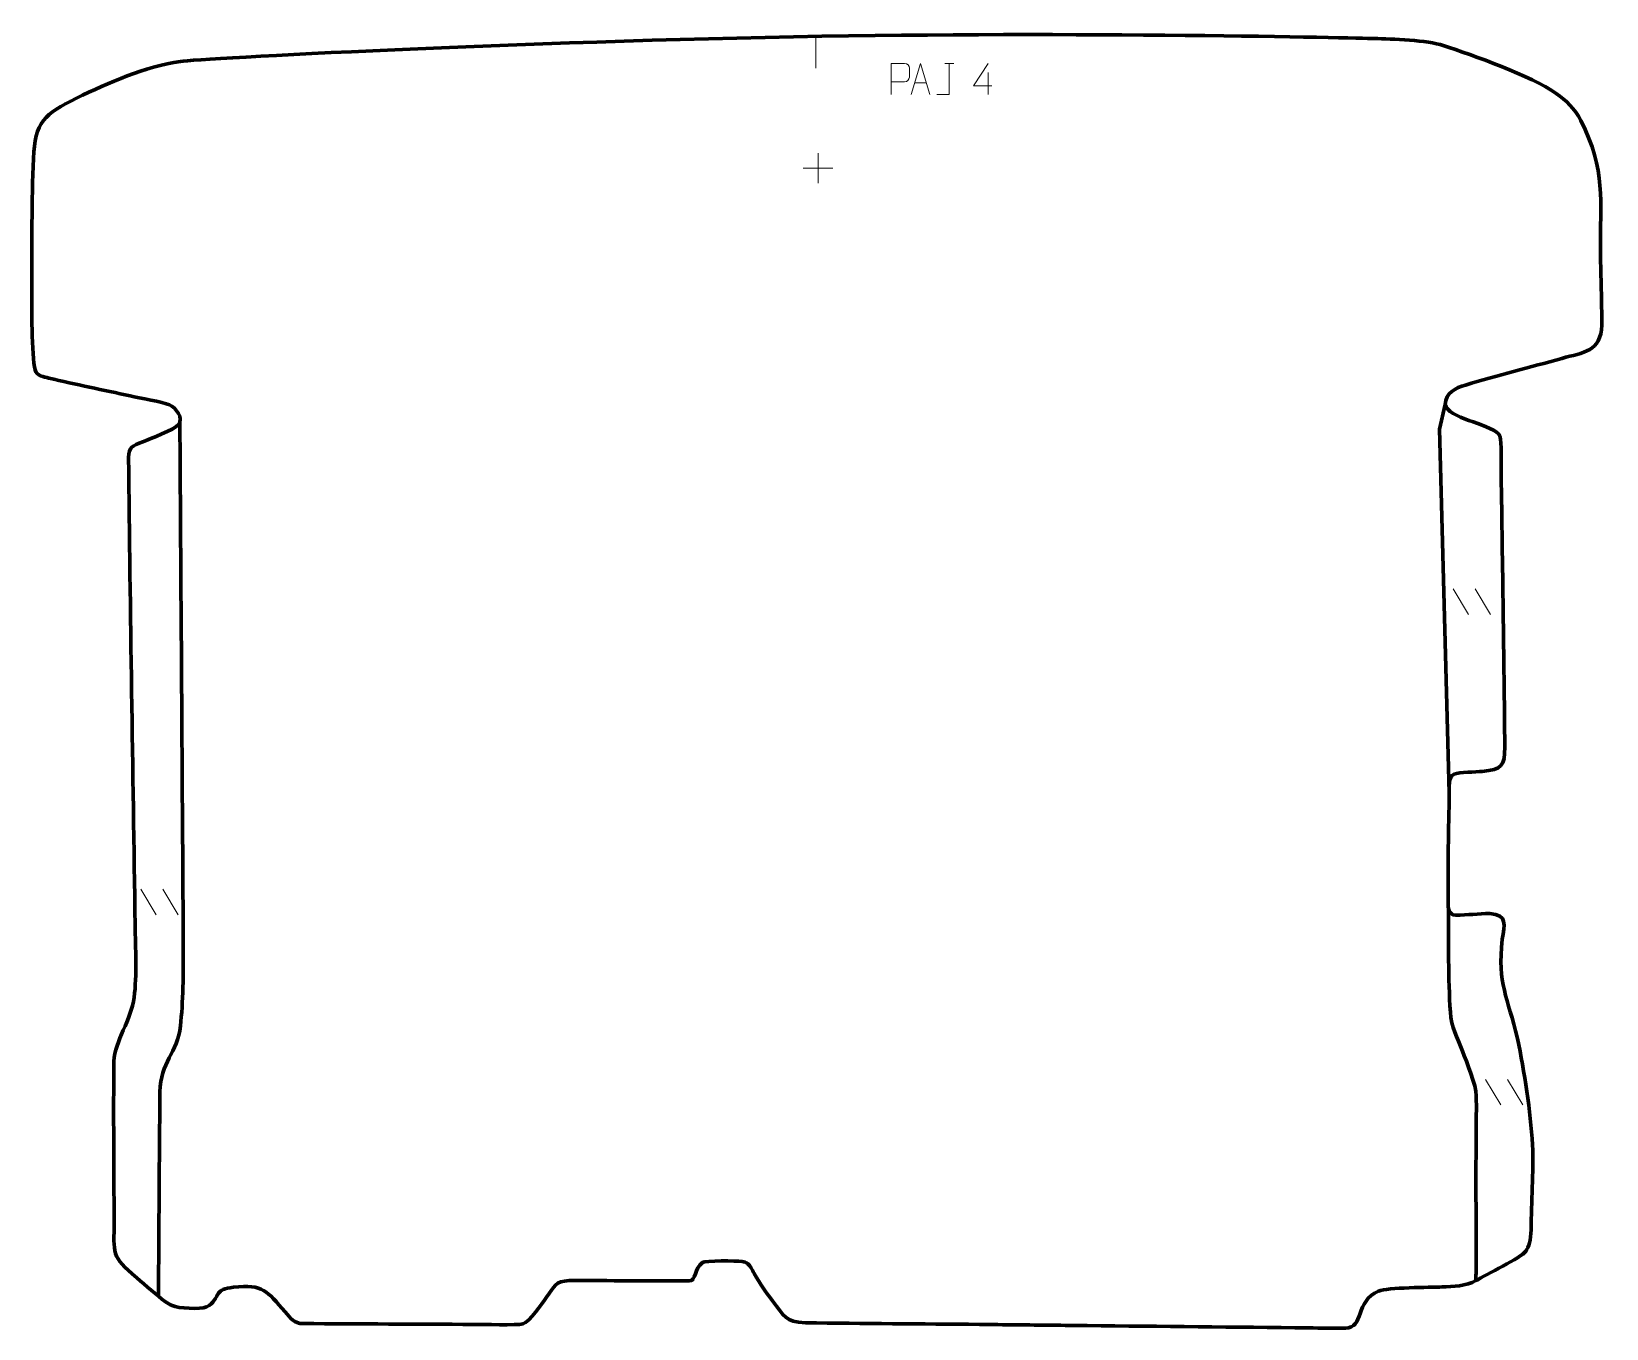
# Model space of a CAD drawing. Header units: millimetres. Extents: x 1155 to 2426, y 10 to 1057.
import ezdxf

# ---------------------------------------------------------------- set-up
doc = ezdxf.new("R2010")
doc.units = ezdxf.units.MM
doc.header["$MEASUREMENT"] = 0
doc.layers.add('layer 2', color=7, linetype='Continuous')
doc.layers.add('layer 3', color=7, linetype='Continuous')

msp = doc.modelspace()

# ---------------------------------------------------------------- linework, layer by layer
at = {"layer": 'layer 2', "color": 250, "lineweight": 9}
for points in [[(1788.1842, 1051.8813), (1788.1842, 1051.8813), (1788.1842, 1026.9072), (1788.1842, 1026.9072)], [(1892.1254, 1030.7116), (1892.1254, 1030.7116), (1899.2936, 1030.7116), (1899.2936, 1030.7116)], [(1926.9573, 1023.4125), (1926.9573, 1023.4125), (1926.9573, 1005.7478), (1926.9573, 1005.7478)], [(1867.7428, 1015.0075), (1867.7428, 1015.0075), (1877.2385, 1015.0075), (1877.2385, 1015.0075)], [(1789.832, 958.2571), (1789.832, 958.2571), (1789.832, 934.2792), (1789.832, 934.2792)], [(1777.8431, 946.2681), (1777.8431, 946.2681), (1801.821, 946.2681), (1801.821, 946.2681)], [(2301.965, 606.7613), (2301.965, 606.7613), (2314.3293, 586.217), (2314.3293, 586.217)], [(2319.6949, 606.7613), (2319.6949, 606.7613), (2332.0592, 586.217), (2332.0592, 586.217)], [(1243.6306, 364.4031), (1243.6306, 364.4031), (1255.9949, 343.8588), (1255.9949, 343.8588)], [(1261.3605, 364.4031), (1261.3605, 364.4031), (1273.7248, 343.8588), (1273.7248, 343.8588)], [(2328.1619, 210.9443), (2328.1619, 210.9443), (2340.5262, 190.4), (2340.5262, 190.4)], [(2345.8918, 210.9443), (2345.8918, 210.9443), (2358.2561, 190.4), (2358.2561, 190.4)]]:
    msp.add_open_spline(points, degree=3, dxfattribs=at)
for points, knots in [([(1848.8441, 1005.758), (1848.8441, 1005.758), (1848.8441, 1030.7116), (1848.8441, 1030.7116), (1848.8441, 1030.7116), (1852.4391, 1030.7116), (1856.0344, 1030.7116), (1859.6298, 1030.7116), (1859.6298, 1030.7116), (1861.955, 1030.6737), (1863.5124, 1029.1836), (1863.5082, 1026.8175), (1863.5082, 1026.8175), (1863.5078, 1024.7818), (1863.5078, 1021.7225), (1863.5082, 1019.6865), (1863.5082, 1019.6865), (1863.5017, 1017.8111), (1861.6895, 1015.8692), (1859.6799, 1015.8501), (1859.6799, 1015.8501), (1859.6799, 1015.8501), (1848.8441, 1015.8501), (1848.8441, 1015.8501)], [0, 0, 0, 0, 0.142857143, 0.142857143, 0.142857143, 0.142857143, 0.285714286, 0.285714286, 0.285714286, 0.285714286, 0.428571429, 0.428571429, 0.428571429, 0.428571429, 0.571428571, 0.571428571, 0.571428571, 0.571428571, 0.714285714, 0.714285714, 0.714285714, 0.714285714, 1, 1, 1, 1]), ([(1865.0202, 1005.7581), (1865.0202, 1005.7581), (1872.3912, 1030.7116), (1872.3912, 1030.7116), (1872.3912, 1030.7116), (1872.3912, 1030.7116), (1879.9611, 1005.7581), (1879.9611, 1005.7581)], [0, 0, 0, 0, 0.333333333, 0.333333333, 0.333333333, 0.333333333, 1, 1, 1, 1]), ([(1885.6875, 1005.758), (1885.6875, 1005.758), (1895.7095, 1005.758), (1895.7095, 1005.758), (1895.7095, 1005.758), (1895.7095, 1005.758), (1895.7095, 1030.7116), (1895.7095, 1030.7116)], [0, 0, 0, 0, 0.333333333, 0.333333333, 0.333333333, 0.333333333, 1, 1, 1, 1]), ([(1929.9014, 1012.6514), (1929.9014, 1012.6514), (1915.0797, 1012.6514), (1915.0797, 1012.6514), (1915.0797, 1012.6514), (1915.0797, 1012.6514), (1926.9573, 1030.7219), (1926.9573, 1030.7219)], [0, 0, 0, 0, 0.333333333, 0.333333333, 0.333333333, 0.333333333, 1, 1, 1, 1])]:
    msp.add_open_spline(points, degree=3, knots=knots, dxfattribs=at)
at = {"layer": 'layer 2', "color": 142, "lineweight": 158}
for points, knots in [([(2295.7183, 755.7006), (2295.7183, 755.7006), (2291.0682, 735.5984), (2291.0682, 735.5984), (2291.0682, 735.5984), (2291.0682, 735.5984), (2298.9302, 442.1369), (2298.9302, 442.1369)], [0, 0, 0, 0, 0.333333333, 0.333333333, 0.333333333, 0.333333333, 1, 1, 1, 1]), ([(1257.8502, 35.9549), (1258.3529, 90.9557), (1258.4194, 145.9624), (1259.1057, 200.9605), (1259.1057, 200.9605), (1259.4059, 225.021), (1273.1817, 232.2513), (1275.626, 254.1791), (1275.626, 254.1791), (1277.7037, 272.8181), (1278.031, 297.8227), (1277.9088, 316.9716), (1277.9088, 316.9716), (1277.5289, 376.487), (1277.1356, 436.0026), (1276.7486, 495.5181), (1276.7486, 495.5181), (1276.3778, 552.5321), (1276.0068, 609.5462), (1275.6363, 666.5602), (1275.6363, 666.5602), (1275.4737, 691.5664), (1275.3111, 716.5725), (1275.1485, 741.5787)], [0, 0, 0, 0, 0.142857143, 0.142857143, 0.142857143, 0.142857143, 0.285714286, 0.285714286, 0.285714286, 0.285714286, 0.428571429, 0.428571429, 0.428571429, 0.428571429, 0.571428571, 0.571428571, 0.571428571, 0.571428571, 0.714285714, 0.714285714, 0.714285714, 0.714285714, 1, 1, 1, 1]), ([(2298.2477, 349.0482), (2298.32, 321.7695), (2297.9847, 292.5012), (2299.7787, 265.3941), (2299.7787, 265.3941), (2300.6148, 252.7608), (2305.096, 245.3738), (2309.5891, 233.7833), (2309.5891, 233.7833), (2312.9139, 225.2067), (2320.6596, 206.4318), (2320.7206, 197.7307), (2320.7206, 197.7307), (2320.8621, 177.5343), (2320.4484, 156.9831), (2320.4519, 136.7118), (2320.4519, 136.7118), (2320.4561, 112.8088), (2320.5292, 88.9062), (2320.4947, 65.0031), (2320.4947, 65.0031), (2320.4862, 59.5612), (2320.4777, 54.1193), (2320.4692, 48.6774)], [0, 0, 0, 0, 0.142857143, 0.142857143, 0.142857143, 0.142857143, 0.285714286, 0.285714286, 0.285714286, 0.285714286, 0.428571429, 0.428571429, 0.428571429, 0.428571429, 0.571428571, 0.571428571, 0.571428571, 0.571428571, 0.714285714, 0.714285714, 0.714285714, 0.714285714, 1, 1, 1, 1])]:
    msp.add_open_spline(points, degree=3, knots=knots, dxfattribs=at)
at = {"layer": 'layer 3', "color": 242, "lineweight": 158}
msp.add_open_spline([(2238.5871, 1050.8352), (2252.176, 1050.6638), (2281.7727, 1049.3076), (2293.9708, 1045.3019), (2293.9708, 1045.3019), (2318.1037, 1037.1457), (2364.8557, 1021.0109), (2385.1286, 1006.5879), (2385.1286, 1006.5879), (2393.0654, 1000.9414), (2400.1999, 994.0985), (2404.9915, 984.7463), (2404.9915, 984.7463), (2425.724, 944.2809), (2420.2366, 920.7492), (2420.8831, 877.5403), (2420.8831, 877.5403), (2421.1812, 858.3283), (2421.9251, 838.7956), (2421.8722, 819.6264), (2421.8722, 819.6264), (2421.2351, 798.0406), (2407.3257, 797.7017), (2389.8009, 792.7705), (2389.8009, 792.7705), (2364.0847, 785.5467), (2337.3768, 778.9788), (2311.9409, 771.2719), (2311.9409, 771.2719), (2304.4311, 768.9965), (2295.6362, 764.914), (2295.7183, 755.7006), (2295.7183, 755.7006), (2297.4469, 744.3571), (2330.2453, 740.4324), (2338.6989, 731.8553), (2338.6989, 731.8553), (2341.4124, 729.1022), (2340.7293, 712.5086), (2340.7441, 708.4832), (2340.7441, 708.4832), (2340.7559, 705.2648), (2340.7426, 702.0448), (2340.7746, 698.8268), (2340.7746, 698.8268), (2341.8744, 625.6683), (2343.0702, 552.2937), (2343.6665, 479.142), (2343.6665, 479.142), (2343.7339, 464.1013), (2341.4754, 461.1893), (2325.5638, 459.5478), (2325.5638, 459.5478), (2320.1355, 458.9878), (2307.1279, 459.0659), (2302.7939, 457.1998), (2302.7939, 457.1998), (2297.9866, 455.1299), (2299.0213, 446.4688), (2298.9302, 442.1369), (2298.9302, 442.1369), (2298.3266, 413.057), (2297.7845, 383.1773), (2297.9381, 354.1188), (2297.9381, 354.1188), (2297.964, 349.2241), (2298.0903, 343.7965), (2304.1122, 343.6239), (2304.1122, 343.6239), (2313.6427, 343.5156), (2322.5408, 344.8084), (2331.559, 344.8454), (2331.559, 344.8454), (2346.4601, 343.6427), (2343.2302, 335.8906), (2341.6573, 324.0423), (2341.6573, 324.0423), (2337.4239, 287.4154), (2346.2926, 277.8573), (2353.8505, 244.0103), (2353.8505, 244.0103), (2359.6228, 217.3412), (2364.3752, 185.487), (2366.0324, 158.2731), (2366.0324, 158.2731), (2367.078, 135.5116), (2364.9352, 112.6293), (2364.9172, 89.7797), (2364.9172, 89.7797), (2364.6623, 81.1051), (2363.3326, 76.0402), (2360.6369, 72.3709), (2360.6369, 72.3709), (2356.9229, 67.3156), (2328.2733, 53.2897), (2320.4692, 48.6774), (2320.4692, 48.6774), (2312.8265, 44.1604), (2301.8865, 43.8534), (2293.1608, 43.5264), (2293.1608, 43.5264), (2283.3225, 43.1952), (2248.8778, 43.215), (2241.9723, 40.2427), (2241.9723, 40.2427), (2222.6631, 31.9316), (2230.4537, 10.5731), (2215.0934, 10.2367), (2215.0934, 10.2367), (2205.5599, 10.028), (2195.2028, 10.4095), (2185.5798, 10.5113), (2185.5798, 10.5113), (2126.0481, 11.1406), (2066.5165, 11.7699), (2006.9848, 12.3992), (2006.9848, 12.3992), (1987.9747, 12.6002), (1968.9646, 12.8011), (1949.9544, 13.0021), (1949.9544, 13.0021), (1939.9491, 13.1079), (1929.9438, 13.2136), (1919.9385, 13.3194), (1919.9385, 13.3194), (1873.2399, 13.809), (1826.4728, 13.9301), (1779.7861, 14.6584), (1779.7861, 14.6584), (1762.6625, 15.4196), (1763.1648, 19.8078), (1753.1241, 32.4288), (1753.1241, 32.4288), (1746.722, 40.5215), (1743.6142, 45.4899), (1738.4476, 54.3209), (1738.4476, 54.3209), (1736.5774, 57.5174), (1735.1201, 60.9057), (1733.1075, 62.3301), (1733.1075, 62.3301), (1731.7265, 63.3075), (1730.2304, 63.8256), (1728.5888, 64.0804), (1728.5888, 64.0804), (1724.1125, 64.7752), (1698.7531, 64.8931), (1696.5467, 63.2508), (1696.5467, 63.2508), (1690.0761, 58.4346), (1691.4483, 48.4503), (1685.958, 48.4166), (1685.958, 48.4166), (1653.6846, 48.2289), (1621.489, 48.7525), (1589.2425, 48.7615), (1589.2425, 48.7615), (1577.7197, 48.0845), (1577.3468, 44.1022), (1570.8061, 35.2805), (1570.8061, 35.2805), (1566.8812, 29.987), (1557.6441, 15.4234), (1551.6219, 13.7046), (1551.6219, 13.7046), (1547.5512, 12.5428), (1518.8445, 13.3089), (1512.0282, 13.3365), (1512.0282, 13.3365), (1466.202, 13.5251), (1420.3466, 13.7115), (1374.5223, 14), (1374.5223, 14), (1367.1018, 14.0467), (1364.7224, 18.2875), (1359.9992, 23.4502), (1359.9992, 23.4502), (1345.318, 40.0717), (1342.4708, 46.2356), (1318.3916, 43.2853), (1318.3916, 43.2853), (1310.7259, 42.3461), (1308.1657, 41.1587), (1306.2432, 38.4371), (1306.2432, 38.4371), (1304.0142, 35.2816), (1302.7482, 30.2622), (1296.6293, 27.5119), (1296.6293, 27.5119), (1291.5094, 25.2105), (1274.0504, 26.2939), (1268.9144, 28.5511), (1268.9144, 28.5511), (1266.9872, 29.3981), (1265.1833, 30.3748), (1263.6076, 31.5134), (1263.6076, 31.5134), (1255.9362, 37.057), (1247.7738, 44.704), (1240.3696, 50.9523), (1240.3696, 50.9523), (1219.1802, 68.8339), (1222.1526, 70.388), (1222.1002, 96.5161), (1222.1002, 96.5161), (1221.9868, 139.5634), (1221.4512, 182.6544), (1221.9249, 225.6968), (1221.9249, 225.6968), (1222.6899, 241.7619), (1236.0276, 259.4148), (1238.2687, 277.1623), (1238.2687, 277.1623), (1240.5424, 295.167), (1239.3118, 317.044), (1239.0434, 335.4612), (1239.0434, 335.4612), (1237.2113, 461.1654), (1235.1301, 586.9861), (1233.7227, 712.6848), (1233.7227, 712.6848), (1233.9536, 721.8243), (1236.9354, 721.9931), (1245.1808, 725.4708), (1245.1808, 725.4708), (1251.2412, 727.9737), (1270.4448, 735.1492), (1273.9494, 739.3665), (1273.9494, 739.3665), (1278.2887, 744.5881), (1272.1595, 752.8118), (1266.7026, 755.2925), (1266.7026, 755.2925), (1261.7916, 757.5251), (1242.0989, 760.9778), (1235.1629, 762.4901), (1235.1629, 762.4901), (1213.3856, 767.2359), (1191.0576, 771.7582), (1169.4305, 776.9402), (1169.4305, 776.9402), (1165.5318, 777.8743), (1159.4765, 778.8853), (1158.3446, 783.4476), (1158.3446, 783.4476), (1155.4876, 794.9636), (1155.7307, 835.7104), (1155.6887, 849.1138), (1155.6887, 849.1138), (1155.6431, 883.7163), (1155.7181, 919.6367), (1157.0456, 954.1691), (1157.0456, 954.1691), (1158.3458, 983.2371), (1165.8157, 990.0997), (1191.7245, 1002.6924), (1191.7245, 1002.6924), (1218.1027, 1015.4452), (1246.5889, 1027.9831), (1275.679, 1032.4046), (1275.679, 1032.4046), (1290.6671, 1034.6826), (1549.1324, 1048.502), (1792.9965, 1052.6428), (1792.9965, 1052.6428), (2022.4442, 1056.5389), (2238.5871, 1050.8352), (2238.5871, 1050.8352)], degree=3, knots=[0, 0, 0, 0, 0.014705882, 0.014705882, 0.014705882, 0.014705882, 0.029411765, 0.029411765, 0.029411765, 0.029411765, 0.044117647, 0.044117647, 0.044117647, 0.044117647, 0.058823529, 0.058823529, 0.058823529, 0.058823529, 0.073529412, 0.073529412, 0.073529412, 0.073529412, 0.088235294, 0.088235294, 0.088235294, 0.088235294, 0.102941176, 0.102941176, 0.102941176, 0.102941176, 0.117647059, 0.117647059, 0.117647059, 0.117647059, 0.132352941, 0.132352941, 0.132352941, 0.132352941, 0.147058824, 0.147058824, 0.147058824, 0.147058824, 0.161764706, 0.161764706, 0.161764706, 0.161764706, 0.176470588, 0.176470588, 0.176470588, 0.176470588, 0.191176471, 0.191176471, 0.191176471, 0.191176471, 0.205882353, 0.205882353, 0.205882353, 0.205882353, 0.220588235, 0.220588235, 0.220588235, 0.220588235, 0.235294118, 0.235294118, 0.235294118, 0.235294118, 0.25, 0.25, 0.25, 0.25, 0.264705882, 0.264705882, 0.264705882, 0.264705882, 0.279411765, 0.279411765, 0.279411765, 0.279411765, 0.294117647, 0.294117647, 0.294117647, 0.294117647, 0.308823529, 0.308823529, 0.308823529, 0.308823529, 0.323529412, 0.323529412, 0.323529412, 0.323529412, 0.338235294, 0.338235294, 0.338235294, 0.338235294, 0.352941176, 0.352941176, 0.352941176, 0.352941176, 0.367647059, 0.367647059, 0.367647059, 0.367647059, 0.382352941, 0.382352941, 0.382352941, 0.382352941, 0.397058824, 0.397058824, 0.397058824, 0.397058824, 0.411764706, 0.411764706, 0.411764706, 0.411764706, 0.426470588, 0.426470588, 0.426470588, 0.426470588, 0.441176471, 0.441176471, 0.441176471, 0.441176471, 0.455882353, 0.455882353, 0.455882353, 0.455882353, 0.470588235, 0.470588235, 0.470588235, 0.470588235, 0.485294118, 0.485294118, 0.485294118, 0.485294118, 0.5, 0.5, 0.5, 0.5, 0.514705882, 0.514705882, 0.514705882, 0.514705882, 0.529411765, 0.529411765, 0.529411765, 0.529411765, 0.544117647, 0.544117647, 0.544117647, 0.544117647, 0.558823529, 0.558823529, 0.558823529, 0.558823529, 0.573529412, 0.573529412, 0.573529412, 0.573529412, 0.588235294, 0.588235294, 0.588235294, 0.588235294, 0.602941176, 0.602941176, 0.602941176, 0.602941176, 0.617647059, 0.617647059, 0.617647059, 0.617647059, 0.632352941, 0.632352941, 0.632352941, 0.632352941, 0.647058824, 0.647058824, 0.647058824, 0.647058824, 0.661764706, 0.661764706, 0.661764706, 0.661764706, 0.676470588, 0.676470588, 0.676470588, 0.676470588, 0.691176471, 0.691176471, 0.691176471, 0.691176471, 0.705882353, 0.705882353, 0.705882353, 0.705882353, 0.720588235, 0.720588235, 0.720588235, 0.720588235, 0.735294118, 0.735294118, 0.735294118, 0.735294118, 0.75, 0.75, 0.75, 0.75, 0.764705882, 0.764705882, 0.764705882, 0.764705882, 0.779411765, 0.779411765, 0.779411765, 0.779411765, 0.794117647, 0.794117647, 0.794117647, 0.794117647, 0.808823529, 0.808823529, 0.808823529, 0.808823529, 0.823529412, 0.823529412, 0.823529412, 0.823529412, 0.838235294, 0.838235294, 0.838235294, 0.838235294, 0.852941176, 0.852941176, 0.852941176, 0.852941176, 0.867647059, 0.867647059, 0.867647059, 0.867647059, 0.882352941, 0.882352941, 0.882352941, 0.882352941, 0.897058824, 0.897058824, 0.897058824, 0.897058824, 0.911764706, 0.911764706, 0.911764706, 0.911764706, 0.926470588, 0.926470588, 0.926470588, 0.926470588, 0.941176471, 0.941176471, 0.941176471, 0.941176471, 0.955882353, 0.955882353, 0.955882353, 0.955882353, 0.970588235, 0.970588235, 0.970588235, 0.970588235, 1, 1, 1, 1], dxfattribs=at)

doc.saveas('drawing.dxf')
